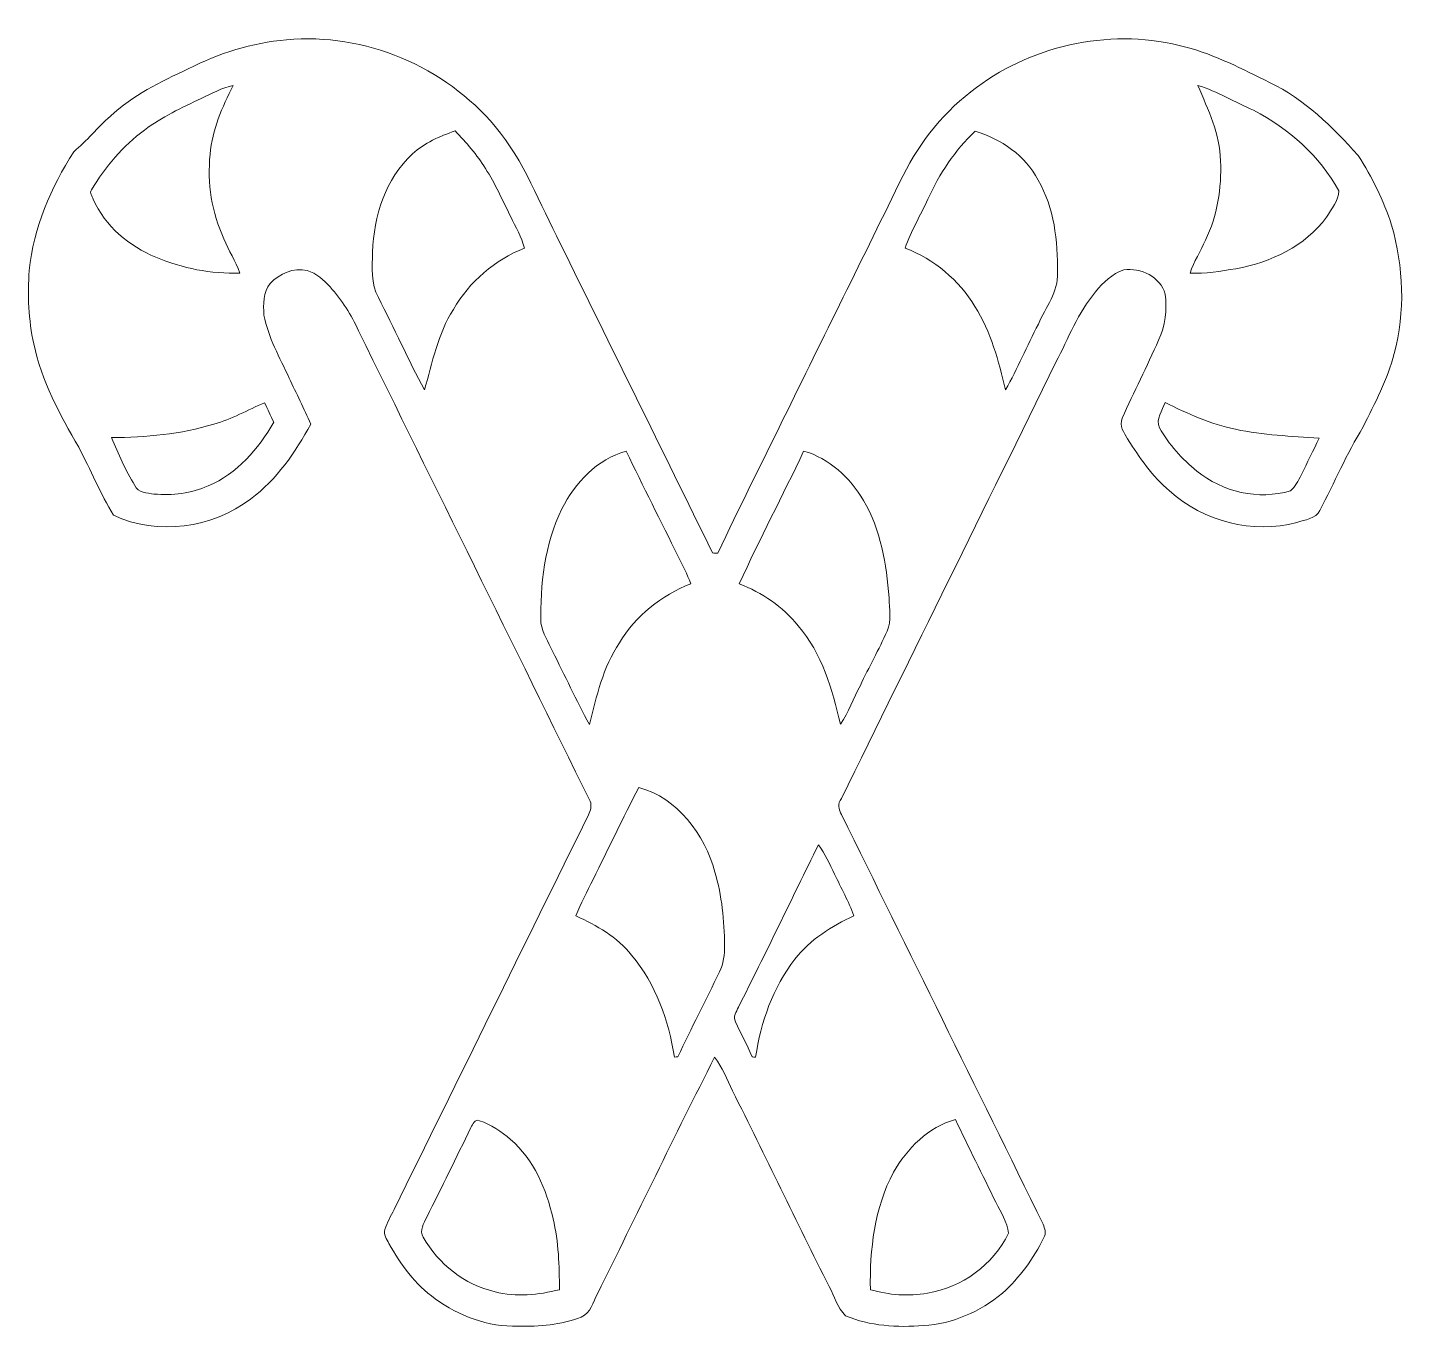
# Model space of a CAD drawing. Header units: centimetres. Extents: x -16.5 to 16.6, y -15.5 to 15.7.
import ezdxf

# ---------------------------------------------------------------- set-up
doc = ezdxf.new("R2010")
doc.units = ezdxf.units.CM
doc.header["$MEASUREMENT"] = 0
doc.layers.add('Layer 1', color=7, linetype='Continuous')

msp = doc.modelspace()

# ---------------------------------------------------------------- linework, layer by layer
at = {"layer": 'Layer 1', "color": 8, "lineweight": 9}
for points, knots in [([(-10.28907, 15.43313), (-8.41159, 15.61622), (-6.48613, 14.79283), (-5.27716, 13.35385), (-5.27716, 13.35385), (-4.58218, 12.52518), (-4.21141, 11.49436), (-3.7147, 10.54715), (-3.7147, 10.54715), (-2.50115, 8.06713), (-1.2696, 5.59627), (-0.06345, 3.11272), (-0.06345, 3.11272), (-0.02147, 3.1106), (0.02086, 3.10848), (0.06355, 3.10637), (0.06355, 3.10637), (0.56978, 4.1901), (1.11624, 5.25478), (1.63799, 6.33111), (1.63799, 6.33111), (2.59437, 8.27915), (3.55887, 10.2233), (4.51172, 12.17311), (4.51172, 12.17311), (4.92341, 13.00213), (5.52384, 13.74614), (6.27455, 14.29154), (6.27455, 14.29154), (7.69025, 15.34493), (9.59243, 15.72981), (11.29881, 15.25991), (11.29881, 15.25991), (12.00825, 15.07682), (12.65666, 14.7311), (13.31176, 14.4136), (13.31176, 14.4136), (14.14714, 14.00332), (14.82377, 13.34539), (15.43513, 12.65782), (15.43513, 12.65782), (15.77239, 12.13889), (16.0465, 11.57585), (16.24017, 10.98742), (16.24017, 10.98742), (16.52698, 9.98835), (16.57214, 8.90638), (16.30191, 7.89885), (16.30191, 7.89885), (16.13928, 7.27902), (15.83942, 6.70823), (15.55543, 6.13778), (15.55543, 6.13778), (15.15679, 5.4989), (14.87104, 4.7997), (14.51932, 4.13542), (14.51932, 4.13542), (14.42301, 3.9241), (14.15208, 3.91387), (13.96405, 3.8479), (13.96405, 3.8479), (12.90254, 3.55475), (11.72144, 3.87048), (10.90935, 4.60179), (10.90935, 4.60179), (10.49836, 4.95139), (10.19003, 5.39977), (9.90005, 5.84957), (9.90005, 5.84957), (9.8175, 6.00055), (9.69332, 6.16777), (9.77305, 6.34839), (9.77305, 6.34839), (10.0528, 6.97881), (10.36783, 7.59335), (10.64723, 8.22376), (10.64723, 8.22376), (10.80492, 8.56631), (10.85572, 8.95613), (10.80492, 9.32831), (10.80492, 9.32831), (10.69521, 9.74211), (10.21296, 9.97213), (9.80868, 9.91039), (9.80868, 9.91039), (9.53316, 9.81726), (9.30985, 9.61159), (9.13593, 9.3844), (9.13593, 9.3844), (8.71154, 8.88557), (8.48188, 8.26468), (8.18202, 7.69142), (8.18202, 7.69142), (6.46858, 4.19715), (4.74526, 0.70818), (3.03076, -2.78538), (3.03076, -2.78538), (2.92951, -2.90144), (2.96761, -3.05208), (3.03358, -3.17026), (3.03358, -3.17026), (4.64966, -6.44756), (6.26256, -9.72628), (7.87616, -13.00464), (7.87616, -13.00464), (7.91426, -13.10554), (7.95413, -13.22866), (7.89098, -13.32849), (7.89098, -13.32849), (7.65039, -13.8305), (7.3096, -14.28558), (6.90003, -14.66199), (6.90003, -14.66199), (6.36381, -15.10014), (5.70129, -15.40142), (5.00491, -15.44163), (5.00491, -15.44163), (4.37661, -15.48502), (3.7155, -15.45715), (3.1306, -15.2028), (3.1306, -15.2028), (2.93939, -15.01336), (2.86496, -14.73537), (2.73831, -14.50289), (2.73831, -14.50289), (1.95408, -12.9422), (1.20055, -11.3667), (0.41985, -9.8046), (0.41985, -9.8046), (0.27839, -9.53437), (0.18067, -9.23662), (-0.01406, -8.99744), (-0.01406, -8.99744), (-0.96692, -10.88127), (-1.88767, -12.78169), (-2.82182, -14.67505), (-2.82182, -14.67505), (-2.93295, -14.86978), (-2.97916, -15.14495), (-3.21341, -15.23632), (-3.21341, -15.23632), (-3.69636, -15.42047), (-4.21847, -15.46562), (-4.73141, -15.45433), (-4.73141, -15.45433), (-5.44543, -15.47479), (-6.14958, -15.21303), (-6.72143, -14.79464), (-6.72143, -14.79464), (-7.19415, -14.45209), (-7.55151, -13.97478), (-7.83127, -13.46749), (-7.83127, -13.46749), (-7.87607, -13.36236), (-7.96638, -13.25441), (-7.92758, -13.13411), (-7.92758, -13.13411), (-7.87431, -12.96584), (-7.78435, -12.81238), (-7.70533, -12.65575), (-7.70533, -12.65575), (-6.14781, -9.49521), (-4.59665, -6.3315), (-3.03737, -3.17202), (-3.03737, -3.17202), (-2.99116, -3.07571), (-2.95235, -2.95224), (-2.99962, -2.85029), (-2.99962, -2.85029), (-4.85065, 0.91703), (-6.70732, 4.68117), (-8.5594, 8.44813), (-8.5594, 8.44813), (-8.72591, 8.83301), (-8.96474, 9.18367), (-9.23885, 9.49976), (-9.23885, 9.49976), (-9.38878, 9.67262), (-9.57081, 9.82643), (-9.79165, 9.89804), (-9.79165, 9.89804), (-10.11938, 9.97248), (-10.45276, 9.81338), (-10.68136, 9.58654), (-10.68136, 9.58654), (-10.84752, 9.37487), (-10.85069, 9.08171), (-10.82882, 8.82595), (-10.82882, 8.82595), (-10.72757, 8.28444), (-10.45099, 7.80536), (-10.22451, 7.31148), (-10.22451, 7.31148), (-10.04706, 6.94529), (-9.8742, 6.57699), (-9.70346, 6.20763), (-9.70346, 6.20763), (-10.07529, 5.53065), (-10.52084, 4.87343), (-11.14914, 4.40847), (-11.14914, 4.40847), (-12.06883, 3.70785), (-13.38611, 3.5237), (-14.43809, 4.0183), (-14.43809, 4.0183), (-14.75876, 4.53758), (-14.98842, 5.11085), (-15.27594, 5.65025), (-15.27594, 5.65025), (-15.72185, 6.43341), (-16.17093, 7.2388), (-16.35438, 8.13098), (-16.35438, 8.13098), (-16.48385, 8.70918), (-16.50396, 9.30714), (-16.46233, 9.89663), (-16.46233, 9.89663), (-16.36531, 10.92251), (-15.94339, 11.88771), (-15.39588, 12.74884), (-15.39588, 12.74884), (-15.07626, 13.0046), (-14.82791, 13.33375), (-14.51605, 13.59798), (-14.51605, 13.59798), (-13.98089, 14.10351), (-13.31238, 14.42877), (-12.65092, 14.73498), (-12.65092, 14.73498), (-11.91643, 15.11316), (-11.11492, 15.36821), (-10.28907, 15.43313), (-10.28907, 15.43313), (-10.28907, 15.43313), (-10.28907, 15.43313), (-10.28907, 15.43313)], [0, 0, 0, 0, 0.01666667, 0.01666667, 0.01666667, 0.01666667, 0.03333333, 0.03333333, 0.03333333, 0.03333333, 0.05, 0.05, 0.05, 0.05, 0.06666667, 0.06666667, 0.06666667, 0.06666667, 0.08333333, 0.08333333, 0.08333333, 0.08333333, 0.1, 0.1, 0.1, 0.1, 0.11666667, 0.11666667, 0.11666667, 0.11666667, 0.13333333, 0.13333333, 0.13333333, 0.13333333, 0.15, 0.15, 0.15, 0.15, 0.16666667, 0.16666667, 0.16666667, 0.16666667, 0.18333333, 0.18333333, 0.18333333, 0.18333333, 0.2, 0.2, 0.2, 0.2, 0.21666667, 0.21666667, 0.21666667, 0.21666667, 0.23333333, 0.23333333, 0.23333333, 0.23333333, 0.25, 0.25, 0.25, 0.25, 0.26666667, 0.26666667, 0.26666667, 0.26666667, 0.28333333, 0.28333333, 0.28333333, 0.28333333, 0.3, 0.3, 0.3, 0.3, 0.31666667, 0.31666667, 0.31666667, 0.31666667, 0.33333333, 0.33333333, 0.33333333, 0.33333333, 0.35, 0.35, 0.35, 0.35, 0.36666667, 0.36666667, 0.36666667, 0.36666667, 0.38333333, 0.38333333, 0.38333333, 0.38333333, 0.4, 0.4, 0.4, 0.4, 0.41666667, 0.41666667, 0.41666667, 0.41666667, 0.43333333, 0.43333333, 0.43333333, 0.43333333, 0.45, 0.45, 0.45, 0.45, 0.46666667, 0.46666667, 0.46666667, 0.46666667, 0.48333333, 0.48333333, 0.48333333, 0.48333333, 0.5, 0.5, 0.5, 0.5, 0.51666667, 0.51666667, 0.51666667, 0.51666667, 0.53333333, 0.53333333, 0.53333333, 0.53333333, 0.55, 0.55, 0.55, 0.55, 0.56666667, 0.56666667, 0.56666667, 0.56666667, 0.58333333, 0.58333333, 0.58333333, 0.58333333, 0.6, 0.6, 0.6, 0.6, 0.61666667, 0.61666667, 0.61666667, 0.61666667, 0.63333333, 0.63333333, 0.63333333, 0.63333333, 0.65, 0.65, 0.65, 0.65, 0.66666667, 0.66666667, 0.66666667, 0.66666667, 0.68333333, 0.68333333, 0.68333333, 0.68333333, 0.7, 0.7, 0.7, 0.7, 0.71666667, 0.71666667, 0.71666667, 0.71666667, 0.73333333, 0.73333333, 0.73333333, 0.73333333, 0.75, 0.75, 0.75, 0.75, 0.76666667, 0.76666667, 0.76666667, 0.76666667, 0.78333333, 0.78333333, 0.78333333, 0.78333333, 0.8, 0.8, 0.8, 0.8, 0.81666667, 0.81666667, 0.81666667, 0.81666667, 0.83333333, 0.83333333, 0.83333333, 0.83333333, 0.85, 0.85, 0.85, 0.85, 0.86666667, 0.86666667, 0.86666667, 0.86666667, 0.88333333, 0.88333333, 0.88333333, 0.88333333, 0.9, 0.9, 0.9, 0.9, 0.91666667, 0.91666667, 0.91666667, 0.91666667, 0.93333333, 0.93333333, 0.93333333, 0.93333333, 0.95, 0.95, 0.95, 0.95, 0.96666667, 0.96666667, 0.96666667, 0.96666667, 1, 1, 1, 1]), ([(-12.33765, 14.02801), (-12.80296, 13.80047), (-13.27992, 13.58563), (-13.69338, 13.26919), (-13.69338, 13.26919), (-14.2169, 12.88819), (-14.63847, 12.38089), (-14.97255, 11.83021), (-14.97255, 11.83021), (-15.02264, 11.75789), (-14.94785, 11.67781), (-14.92986, 11.60725), (-14.92986, 11.60725), (-14.64164, 10.96308), (-14.06838, 10.48083), (-13.42385, 10.21484), (-13.42385, 10.21484), (-12.78991, 9.95166), (-12.0967, 9.80738), (-11.40949, 9.83419), (-11.40949, 9.83419), (-11.50545, 10.121), (-11.67549, 10.375), (-11.79084, 10.65405), (-11.79084, 10.65405), (-12.08259, 11.28622), (-12.19407, 11.9946), (-12.1214, 12.68675), (-12.1214, 12.68675), (-12.07236, 13.27554), (-11.83318, 13.82199), (-11.56577, 14.34057), (-11.56577, 14.34057), (-11.83988, 14.28342), (-12.08506, 14.14196), (-12.33765, 14.02801), (-12.33765, 14.02801), (-12.33765, 14.02801), (-12.33765, 14.02801), (-12.33765, 14.02801)], [0, 0, 0, 0, 0.09090909, 0.09090909, 0.09090909, 0.09090909, 0.18181818, 0.18181818, 0.18181818, 0.18181818, 0.27272727, 0.27272727, 0.27272727, 0.27272727, 0.36363636, 0.36363636, 0.36363636, 0.36363636, 0.45454545, 0.45454545, 0.45454545, 0.45454545, 0.54545455, 0.54545455, 0.54545455, 0.54545455, 0.63636364, 0.63636364, 0.63636364, 0.63636364, 0.72727273, 0.72727273, 0.72727273, 0.72727273, 0.81818182, 0.81818182, 0.81818182, 0.81818182, 1, 1, 1, 1]), ([(11.59127, 14.33951), (11.82974, 13.75708), (12.12819, 13.17076), (12.13278, 12.52659), (12.13278, 12.52659), (12.16241, 11.87607), (12.05552, 11.21355), (11.7733, 10.62371), (11.7733, 10.62371), (11.65547, 10.35736), (11.49355, 10.11112), (11.40077, 9.83384), (11.40077, 9.83384), (11.77083, 9.80844), (12.13948, 9.8797), (12.5032, 9.93967), (12.5032, 9.93967), (13.33575, 10.09348), (14.17078, 10.47519), (14.67737, 11.17898), (14.67737, 11.17898), (14.79625, 11.37124), (14.96488, 11.57303), (14.97158, 11.80692), (14.97158, 11.80692), (14.52038, 12.64759), (13.7672, 13.30482), (12.92724, 13.74191), (12.92724, 13.74191), (12.48274, 13.94264), (12.0594, 14.19488), (11.59127, 14.33951), (11.59127, 14.33951), (11.59127, 14.33951), (11.59127, 14.33951), (11.59127, 14.33951)], [0, 0, 0, 0, 0.1, 0.1, 0.1, 0.1, 0.2, 0.2, 0.2, 0.2, 0.3, 0.3, 0.3, 0.3, 0.4, 0.4, 0.4, 0.4, 0.5, 0.5, 0.5, 0.5, 0.6, 0.6, 0.6, 0.6, 0.7, 0.7, 0.7, 0.7, 0.8, 0.8, 0.8, 0.8, 1, 1, 1, 1]), ([(-7.26224, 12.69345), (-7.9184, 12.09867), (-8.18793, 11.19979), (-8.22285, 10.33901), (-8.22285, 10.33901), (-8.23202, 9.97248), (-8.26271, 9.58019), (-8.0835, 9.24505), (-8.0835, 9.24505), (-7.69968, 8.51339), (-7.36736, 7.75456), (-6.97613, 7.02714), (-6.97613, 7.02714), (-6.78704, 7.68436), (-6.65511, 8.37545), (-6.28222, 8.96106), (-6.28222, 8.96106), (-5.89804, 9.62711), (-5.28809, 10.15134), (-4.57266, 10.43285), (-4.57266, 10.43285), (-4.64674, 10.69885), (-4.78468, 10.94015), (-4.90462, 11.18674), (-4.90462, 11.18674), (-5.10465, 11.57409), (-5.27398, 11.97873), (-5.5114, 12.34561), (-5.5114, 12.34561), (-5.71778, 12.67405), (-5.97142, 12.97003), (-6.24236, 13.24661), (-6.24236, 13.24661), (-6.60924, 13.11855), (-6.97508, 12.96333), (-7.26224, 12.69345), (-7.26224, 12.69345), (-7.26224, 12.69345), (-7.26224, 12.69345), (-7.26224, 12.69345)], [0, 0, 0, 0, 0.09090909, 0.09090909, 0.09090909, 0.09090909, 0.18181818, 0.18181818, 0.18181818, 0.18181818, 0.27272727, 0.27272727, 0.27272727, 0.27272727, 0.36363636, 0.36363636, 0.36363636, 0.36363636, 0.45454545, 0.45454545, 0.45454545, 0.45454545, 0.54545455, 0.54545455, 0.54545455, 0.54545455, 0.63636364, 0.63636364, 0.63636364, 0.63636364, 0.72727273, 0.72727273, 0.72727273, 0.72727273, 0.81818182, 0.81818182, 0.81818182, 0.81818182, 1, 1, 1, 1]), ([(6.24386, 13.24132), (5.75773, 12.782), (5.38308, 12.21826), (5.11074, 11.60901), (5.11074, 11.60901), (4.92941, 11.21637), (4.70293, 10.84349), (4.56287, 10.43285), (4.56287, 10.43285), (5.25891, 10.17145), (5.85192, 9.6638), (6.23857, 9.03127), (6.23857, 9.03127), (6.61886, 8.42131), (6.80901, 7.7214), (6.97199, 7.02855), (6.97199, 7.02855), (7.25986, 7.54184), (7.49199, 8.08476), (7.75975, 8.60899), (7.75975, 8.60899), (7.93755, 9.0094), (8.24129, 9.38228), (8.22012, 9.84371), (8.22012, 9.84371), (8.22682, 10.60183), (8.14498, 11.39805), (7.75446, 12.06516), (7.75446, 12.06516), (7.45071, 12.6543), (6.86828, 13.05364), (6.24386, 13.24132), (6.24386, 13.24132), (6.24386, 13.24132), (6.24386, 13.24132), (6.24386, 13.24132)], [0, 0, 0, 0, 0.1, 0.1, 0.1, 0.1, 0.2, 0.2, 0.2, 0.2, 0.3, 0.3, 0.3, 0.3, 0.4, 0.4, 0.4, 0.4, 0.5, 0.5, 0.5, 0.5, 0.6, 0.6, 0.6, 0.6, 0.7, 0.7, 0.7, 0.7, 0.8, 0.8, 0.8, 0.8, 1, 1, 1, 1]), ([(-12.03214, 6.20799), (-12.82554, 5.95716), (-13.66268, 5.89155), (-14.4903, 5.88308), (-14.4903, 5.88308), (-14.32661, 5.49008), (-14.15093, 5.09885), (-13.93079, 4.73373), (-13.93079, 4.73373), (-13.85495, 4.55381), (-13.62846, 4.55734), (-13.46971, 4.52594), (-13.46971, 4.52594), (-13.02874, 4.49525), (-12.57331, 4.53512), (-12.16796, 4.72385), (-12.16796, 4.72385), (-11.4737, 5.01595), (-10.96499, 5.6132), (-10.59316, 6.25103), (-10.59316, 6.25103), (-10.6676, 6.40766), (-10.74168, 6.56429), (-10.81436, 6.72163), (-10.81436, 6.72163), (-11.21899, 6.54771), (-11.60317, 6.32193), (-12.03214, 6.20799), (-12.03214, 6.20799), (-12.03214, 6.20799), (-12.03214, 6.20799), (-12.03214, 6.20799)], [0, 0, 0, 0, 0.11111111, 0.11111111, 0.11111111, 0.11111111, 0.22222222, 0.22222222, 0.22222222, 0.22222222, 0.33333333, 0.33333333, 0.33333333, 0.33333333, 0.44444444, 0.44444444, 0.44444444, 0.44444444, 0.55555556, 0.55555556, 0.55555556, 0.55555556, 0.66666667, 0.66666667, 0.66666667, 0.66666667, 0.77777778, 0.77777778, 0.77777778, 0.77777778, 1, 1, 1, 1]), ([(10.80034, 6.72516), (10.73719, 6.53536), (10.57597, 6.32793), (10.66452, 6.11944), (10.66452, 6.11944), (10.897, 5.72186), (11.20603, 5.36802), (11.56516, 5.0798), (11.56516, 5.0798), (12.18182, 4.5778), (13.04401, 4.37531), (13.8113, 4.60638), (13.8113, 4.60638), (13.92948, 4.70092), (13.99792, 4.84873), (14.07059, 4.98067), (14.07059, 4.98067), (14.21064, 5.27983), (14.3641, 5.57228), (14.50062, 5.8732), (14.50062, 5.8732), (13.83035, 5.91518), (13.15513, 5.94058), (12.49614, 6.08275), (12.49614, 6.08275), (11.89818, 6.19952), (11.34432, 6.46128), (10.80034, 6.72516), (10.80034, 6.72516), (10.80034, 6.72516), (10.80034, 6.72516), (10.80034, 6.72516)], [0, 0, 0, 0, 0.11111111, 0.11111111, 0.11111111, 0.11111111, 0.22222222, 0.22222222, 0.22222222, 0.22222222, 0.33333333, 0.33333333, 0.33333333, 0.33333333, 0.44444444, 0.44444444, 0.44444444, 0.44444444, 0.55555556, 0.55555556, 0.55555556, 0.55555556, 0.66666667, 0.66666667, 0.66666667, 0.66666667, 0.77777778, 0.77777778, 0.77777778, 0.77777778, 1, 1, 1, 1]), ([(-3.67872, 4.16928), (-4.09641, 3.32121), (-4.19977, 2.35742), (-4.18108, 1.42397), (-4.18108, 1.42397), (-4.13345, 1.18655), (-4.00821, 0.97347), (-3.90556, 0.75616), (-3.90556, 0.75616), (-3.60428, 0.17231), (-3.33441, -0.42776), (-3.01691, -1.0035), (-3.01691, -1.0035), (-2.84087, -0.33145), (-2.69306, 0.36951), (-2.29407, 0.95266), (-2.29407, 0.95266), (-1.90778, 1.60847), (-1.28512, 2.09566), (-0.58345, 2.37506), (-0.58345, 2.37506), (-0.66529, 2.60225), (-0.78488, 2.81321), (-0.88966, 3.03016), (-0.88966, 3.03016), (-1.29959, 3.87507), (-1.7268, 4.71115), (-2.13179, 5.55817), (-2.13179, 5.55817), (-2.8317, 5.37226), (-3.36051, 4.79723), (-3.67872, 4.16928), (-3.67872, 4.16928), (-3.67872, 4.16928), (-3.67872, 4.16928), (-3.67872, 4.16928)], [0, 0, 0, 0, 0.1, 0.1, 0.1, 0.1, 0.2, 0.2, 0.2, 0.2, 0.3, 0.3, 0.3, 0.3, 0.4, 0.4, 0.4, 0.4, 0.5, 0.5, 0.5, 0.5, 0.6, 0.6, 0.6, 0.6, 0.7, 0.7, 0.7, 0.7, 0.8, 0.8, 0.8, 0.8, 1, 1, 1, 1]), ([(2.12483, 5.55923), (1.626, 4.48996), (1.06896, 3.44856), (0.58107, 2.37435), (0.58107, 2.37435), (1.12294, 2.15528), (1.62812, 1.8286), (1.99218, 1.3647), (1.99218, 1.3647), (2.57321, 0.70324), (2.81345, -0.16353), (3.01101, -1.00138), (3.01101, -1.00138), (3.20292, -0.70787), (3.32674, -0.37767), (3.48761, -0.06793), (3.48761, -0.06793), (3.69116, 0.37163), (3.93599, 0.79073), (4.12719, 1.23558), (4.12719, 1.23558), (4.23973, 1.48641), (4.1854, 1.77004), (4.17799, 2.03392), (4.17799, 2.03392), (4.10638, 2.83896), (3.98573, 3.67363), (3.55922, 4.37566), (3.55922, 4.37566), (3.24243, 4.92035), (2.74184, 5.38813), (2.12483, 5.55923), (2.12483, 5.55923), (2.12483, 5.55923), (2.12483, 5.55923), (2.12483, 5.55923)], [0, 0, 0, 0, 0.1, 0.1, 0.1, 0.1, 0.2, 0.2, 0.2, 0.2, 0.3, 0.3, 0.3, 0.3, 0.4, 0.4, 0.4, 0.4, 0.5, 0.5, 0.5, 0.5, 0.6, 0.6, 0.6, 0.6, 0.7, 0.7, 0.7, 0.7, 0.8, 0.8, 0.8, 0.8, 1, 1, 1, 1]), ([(-1.83263, -2.51727), (-2.20905, -3.24787), (-2.56183, -3.99117), (-2.92801, -4.72742), (-2.92801, -4.72742), (-3.06806, -5.01705), (-3.22434, -5.30033), (-3.34005, -5.60125), (-3.34005, -5.60125), (-2.84405, -5.83302), (-2.3431, -6.10749), (-2.00267, -6.54846), (-2.00267, -6.54846), (-1.42553, -7.2392), (-1.10803, -8.11162), (-0.97574, -8.99356), (-0.97574, -8.99356), (-0.95528, -8.9918), (-0.91471, -8.98862), (-0.89424, -8.98721), (-0.89424, -8.98721), (-0.57392, -8.30176), (-0.21973, -7.63254), (0.10412, -6.94886), (0.10412, -6.94886), (0.20819, -6.75166), (0.22759, -6.528), (0.22865, -6.30927), (0.22865, -6.30927), (0.2223, -5.71625), (0.1655, -5.11865), (-0.0056, -4.54891), (-0.0056, -4.54891), (-0.2536, -3.64227), (-0.89424, -2.77479), (-1.83263, -2.51727), (-1.83263, -2.51727), (-1.83263, -2.51727), (-1.83263, -2.51727), (-1.83263, -2.51727)], [0, 0, 0, 0, 0.09090909, 0.09090909, 0.09090909, 0.09090909, 0.18181818, 0.18181818, 0.18181818, 0.18181818, 0.27272727, 0.27272727, 0.27272727, 0.27272727, 0.36363636, 0.36363636, 0.36363636, 0.36363636, 0.45454545, 0.45454545, 0.45454545, 0.45454545, 0.54545455, 0.54545455, 0.54545455, 0.54545455, 0.63636364, 0.63636364, 0.63636364, 0.63636364, 0.72727273, 0.72727273, 0.72727273, 0.72727273, 0.81818182, 0.81818182, 0.81818182, 0.81818182, 1, 1, 1, 1]), ([(2.48149, -3.89592), (1.83696, -5.19344), (1.21713, -6.50295), (0.55849, -7.79341), (0.55849, -7.79341), (0.51969, -7.90383), (0.4135, -8.02518), (0.49394, -8.14407), (0.49394, -8.14407), (0.60612, -8.4337), (0.77616, -8.69652), (0.88728, -8.98721), (0.88728, -8.98721), (0.9088, -8.98897), (0.95184, -8.9925), (0.97301, -8.99427), (0.97301, -8.99427), (1.10107, -8.1543), (1.38646, -7.31857), (1.91634, -6.64406), (1.91634, -6.64406), (2.27687, -6.16887), (2.79969, -5.84925), (3.33309, -5.60019), (3.33309, -5.60019), (3.20186, -5.25623), (3.02759, -4.93132), (2.86778, -4.60077), (2.86778, -4.60077), (2.74889, -4.36053), (2.64376, -4.11112), (2.48149, -3.89592), (2.48149, -3.89592), (2.48149, -3.89592), (2.48149, -3.89592), (2.48149, -3.89592)], [0, 0, 0, 0, 0.1, 0.1, 0.1, 0.1, 0.2, 0.2, 0.2, 0.2, 0.3, 0.3, 0.3, 0.3, 0.4, 0.4, 0.4, 0.4, 0.5, 0.5, 0.5, 0.5, 0.6, 0.6, 0.6, 0.6, 0.7, 0.7, 0.7, 0.7, 0.8, 0.8, 0.8, 0.8, 1, 1, 1, 1]), ([(-5.86312, -10.68372), (-6.2099, -11.40444), (-6.56162, -12.12305), (-6.92216, -12.83707), (-6.92216, -12.83707), (-6.9906, -12.98065), (-7.09961, -13.15775), (-7.00965, -13.31862), (-7.00965, -13.31862), (-6.6357, -13.95608), (-6.01234, -14.4655), (-5.2828, -14.62636), (-5.2828, -14.62636), (-4.77551, -14.7643), (-4.24034, -14.70538), (-3.73763, -14.57803), (-3.73763, -14.57803), (-3.73763, -14.00759), (-3.75245, -13.4315), (-3.88968, -12.87482), (-3.88968, -12.87482), (-4.04631, -12.1668), (-4.34829, -11.45313), (-4.90886, -10.97053), (-4.90886, -10.97053), (-5.13393, -10.78567), (-5.3777, -10.61387), (-5.65569, -10.52003), (-5.65569, -10.52003), (-5.76752, -10.47593), (-5.8162, -10.60928), (-5.86312, -10.68372), (-5.86312, -10.68372), (-5.86312, -10.68372), (-5.86312, -10.68372), (-5.86312, -10.68372)], [0, 0, 0, 0, 0.1, 0.1, 0.1, 0.1, 0.2, 0.2, 0.2, 0.2, 0.3, 0.3, 0.3, 0.3, 0.4, 0.4, 0.4, 0.4, 0.5, 0.5, 0.5, 0.5, 0.6, 0.6, 0.6, 0.6, 0.7, 0.7, 0.7, 0.7, 0.8, 0.8, 0.8, 0.8, 1, 1, 1, 1]), ([(4.28101, -11.75898), (3.83016, -12.62082), (3.70633, -13.61707), (3.72926, -14.57803), (3.72926, -14.57803), (4.17306, -14.70292), (4.64084, -14.74772), (5.09628, -14.65988), (5.09628, -14.65988), (5.92812, -14.53323), (6.67884, -13.97796), (7.04572, -13.22301), (7.04572, -13.22301), (7.01856, -12.94926), (6.85381, -12.72136), (6.73987, -12.47936), (6.73987, -12.47936), (6.41672, -11.81684), (6.08476, -11.15856), (5.76937, -10.49251), (5.76937, -10.49251), (5.11286, -10.66396), (4.61579, -11.19137), (4.28101, -11.75898)], [0, 0, 0, 0, 0.14285714, 0.14285714, 0.14285714, 0.14285714, 0.28571429, 0.28571429, 0.28571429, 0.28571429, 0.42857143, 0.42857143, 0.42857143, 0.42857143, 0.57142857, 0.57142857, 0.57142857, 0.57142857, 0.71428571, 0.71428571, 0.71428571, 0.71428571, 1, 1, 1, 1])]:
    msp.add_open_spline(points, degree=3, knots=knots, dxfattribs=at)

doc.saveas('drawing.dxf')
